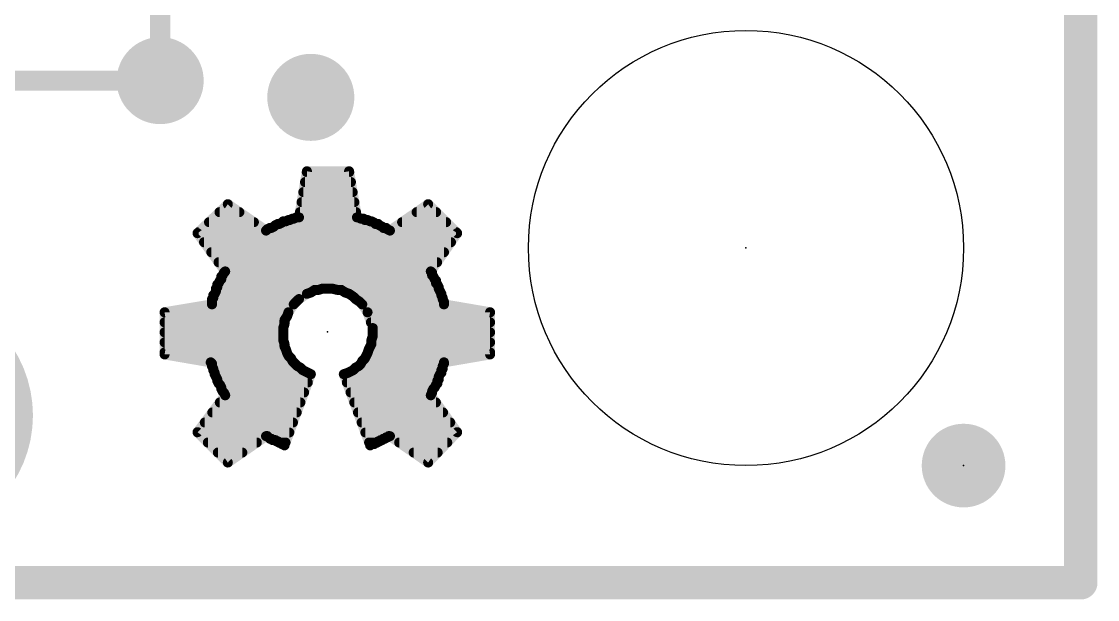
# Model space of a CAD drawing. Extents: x -41 to 66, y -18 to 26.
# Drawn here: x 22.44 to 30.61, y -0.13 to 4.26 of the extents above; entities that cross this region are included whole.
import ezdxf

# ---------------------------------------------------------------- set-up
doc = ezdxf.new("R2010")
doc.units = 0
for name, color, linetype in [('1', 12, 'CONTINUOUS'), ('16', 132, 'CONTINUOUS'), ('17', 110, 'CONTINUOUS'), ('18', 110, 'CONTINUOUS'), ('20', 31, 'CONTINUOUS'), ('22', 40, 'CONTINUOUS'), ('23', 53, 'CONTINUOUS'), ('24', 53, 'CONTINUOUS')]:
    doc.layers.add(name, color=color, linetype=linetype)

# ---------------------------------------------------------------- blocks, each defined once
blk = doc.blocks.new('ROUNDP')
at = {"const_width": 0.5}
blk.add_lwpolyline([(0, -0.25, 1), (0, 0.25, 1), (0, -0.25)], format="xyb", dxfattribs=at)
blk = doc.blocks.new('PIE')
at = {"const_width": 0.5}
blk.add_lwpolyline([(0, -0.25, 1), (0, 0.25, 1), (0, -0.25)], format="xyb", dxfattribs=at)
blk = doc.blocks.new('ROUNDV')
at = {"const_width": 0.5}
blk.add_lwpolyline([(0, -0.25, 1), (0, 0.25, 1), (0, -0.25)], format="xyb", dxfattribs=at)

msp = doc.modelspace()

# ---------------------------------------------------------------- linework, layer by layer
at = {"layer": '1'}
for points, const_width in [([(30.48, 25.4), (30.48, 0)], 0.254), ([(20.32, 3.81), (23.495, 3.81)], 0.1524), ([(30.48, 0), (0, 0)], 0.254)]:
    msp.add_lwpolyline(points, dxfattribs=dict(at, const_width=const_width))
for points, const_width in [([(23.495, 3.7719, 1), (23.495, 3.8481)], 0.0762), ([(30.48, -0.0635, 1), (30.48, 0.0635)], 0.127), ([(30.4165, 0, 1), (30.5435, 0)], 0.127)]:
    msp.add_lwpolyline(points, format="xyb", dxfattribs=dict(at, const_width=const_width))
at = {"layer": '16'}
for points, const_width in [([(30.48, 25.4), (30.48, 0)], 0.254), ([(23.495, 3.81), (23.495, 5.715)], 0.1524), ([(30.48, 0), (0, 0)], 0.254)]:
    msp.add_lwpolyline(points, dxfattribs=dict(at, const_width=const_width))
for points, const_width in [([(23.4569, 3.81, 1), (23.5331, 3.81)], 0.0762), ([(30.48, -0.0635, 1), (30.48, 0.0635)], 0.127), ([(30.4165, 0, 1), (30.5435, 0)], 0.127)]:
    msp.add_lwpolyline(points, format="xyb", dxfattribs=dict(at, const_width=const_width))
at = {"layer": '20', "const_width": 0.2032}
for points in [[(30.48, 25.4), (30.48, 0)], [(30.48, 0), (0, 0)]]:
    msp.add_lwpolyline(points, dxfattribs=at)
at = {"layer": '20', "const_width": 0.1016}
for points in [[(30.48, -0.0508, 1), (30.48, 0.0508)], [(30.4292, 0, 1), (30.5308, 0)]]:
    msp.add_lwpolyline(points, format="xyb", dxfattribs=at)
at = {"layer": '20'}
msp.add_circle((27.94, 2.54), 1.651, dxfattribs=at)
at = {"layer": '22', "const_width": 0.076}
for points in [[(24.5484, 2.7724), (24.6084, 3.1224)], [(24.6073, 3.116), (24.9295, 3.116)], [(24.6084, 3.1224), (24.9284, 3.1224)], [(24.9284, 3.1224), (24.9884, 2.7724)], [(24.5943, 3.04), (24.9425, 3.04)], [(24.5813, 2.964), (24.9555, 2.964)], [(23.7784, 2.6524), (24.0084, 2.8724)], [(24.0084, 2.8724), (24.2984, 2.6724)], [(24.5682, 2.888), (24.9686, 2.888)], [(25.2384, 2.6724), (25.5284, 2.8724)], [(25.5284, 2.8724), (25.7484, 2.6524)], [(23.9453, 2.812), (24.0959, 2.812)], [(24.4184, 2.7324), (24.4284, 2.7424)], [(24.4284, 2.7424), (24.4484, 2.7424)], [(24.4484, 2.7424), (24.4684, 2.7524)], [(24.4684, 2.7524), (24.4784, 2.7524)], [(24.4784, 2.7524), (24.4984, 2.7624)], [(24.4984, 2.7624), (24.5084, 2.7624)], [(24.5084, 2.7624), (24.5284, 2.7724)], [(24.5284, 2.7724), (24.5484, 2.7724)], [(24.5552, 2.812), (24.9816, 2.812)], [(24.9884, 2.7724), (24.9984, 2.7724)], [(24.9984, 2.7724), (25.0184, 2.7624)], [(25.0184, 2.7624), (25.0384, 2.7624)], [(25.0384, 2.7624), (25.0484, 2.7524)], [(25.0484, 2.7524), (25.0684, 2.7524)], [(25.0684, 2.7524), (25.0884, 2.7424)], [(25.0884, 2.7424), (25.0984, 2.7424)], [(25.0984, 2.7424), (25.1184, 2.7324)], [(25.4409, 2.812), (25.5888, 2.812)], [(23.7864, 2.66), (25.7408, 2.66)], [(23.8658, 2.736), (24.2061, 2.736)], [(24.2984, 2.6724), (24.3084, 2.6824)], [(24.3084, 2.6824), (24.3284, 2.6924)], [(24.3284, 2.6924), (24.3384, 2.6924)], [(24.3384, 2.6924), (24.3584, 2.7024)], [(24.3584, 2.7024), (24.3684, 2.7124)], [(24.3684, 2.7124), (24.3884, 2.7224)], [(24.3884, 2.7224), (24.3984, 2.7224)], [(24.3984, 2.7224), (24.4184, 2.7324)], [(24.422, 2.736), (25.1111, 2.736)], [(25.1184, 2.7324), (25.1284, 2.7224)], [(25.1284, 2.7224), (25.1484, 2.7224)], [(25.1484, 2.7224), (25.1584, 2.7124)], [(25.1584, 2.7124), (25.1784, 2.7024)], [(25.1784, 2.7024), (25.1884, 2.6924)], [(25.1884, 2.6924), (25.2084, 2.6924)], [(25.2084, 2.6924), (25.2184, 2.6824)], [(25.2184, 2.6824), (25.2384, 2.6724)], [(25.3307, 2.736), (25.6648, 2.736)], [(23.9884, 2.3624), (23.7784, 2.6524)], [(23.8279, 2.584), (25.7013, 2.584)], [(25.7484, 2.6524), (25.5484, 2.3624)], [(23.8829, 2.508), (25.6488, 2.508)], [(23.938, 2.432), (25.5964, 2.432)], [(23.9584, 2.3224), (23.9684, 2.3324)], [(23.9684, 2.3324), (23.9784, 2.3524)], [(23.9784, 2.3524), (23.9884, 2.3624)], [(23.982, 2.356), (25.5548, 2.356)], [(25.5484, 2.3624), (25.5584, 2.3524)], [(25.5584, 2.3524), (25.5584, 2.3324)], [(25.5584, 2.3324), (25.5684, 2.3224)], [(23.9284, 2.2624), (23.9384, 2.2724)], [(23.9284, 2.2424), (23.9284, 2.2624)], [(23.9384, 2.2724), (23.9484, 2.2924)], [(23.9422, 2.28), (25.5884, 2.28)], [(23.9484, 2.2924), (23.9584, 2.3024)], [(23.9584, 2.3024), (23.9584, 2.3224)], [(25.5684, 2.3224), (25.5784, 2.3024)], [(25.5784, 2.3024), (25.5884, 2.2924)], [(25.5884, 2.2924), (25.5884, 2.2724)], [(25.5884, 2.2724), (25.5984, 2.2624)], [(25.5984, 2.2624), (25.6084, 2.2424)], [(23.8984, 2.1824), (23.9084, 2.1924)], [(23.8984, 2.1624), (23.8984, 2.1824)], [(23.9084, 2.1924), (23.9184, 2.2124)], [(23.9142, 2.204), (24.6408, 2.204)], [(23.9184, 2.2324), (23.9284, 2.2424)], [(23.9184, 2.2124), (23.9184, 2.2324)], [(24.6084, 2.1924), (24.5484, 2.1524)], [(24.6384, 2.2024), (24.6084, 2.1924)], [(24.6684, 2.2224), (24.6384, 2.2024)], [(24.6984, 2.2224), (24.6684, 2.2224)], [(24.7284, 2.2324), (24.6984, 2.2224)], [(24.7984, 2.2324), (24.7284, 2.2324)], [(24.8384, 2.2224), (24.7984, 2.2324)], [(24.8684, 2.2224), (24.8384, 2.2224)], [(24.8984, 2.2024), (24.8684, 2.2224)], [(24.896, 2.204), (25.6226, 2.204)], [(24.9284, 2.1924), (24.8984, 2.2024)], [(24.9584, 2.1724), (24.9284, 2.1924)], [(24.9784, 2.1524), (24.9584, 2.1724)], [(25.6084, 2.2424), (25.6084, 2.2324)], [(25.6084, 2.2324), (25.6284, 2.1924)], [(25.6284, 2.1924), (25.6284, 2.1824)], [(25.6284, 2.1824), (25.6384, 2.1624)], [(23.5284, 2.0524), (23.8884, 2.1124)], [(23.8884, 2.1524), (23.8984, 2.1624)], [(23.8884, 2.1124), (23.8884, 2.1524)], [(23.8884, 2.128), (24.524, 2.128)], [(24.5084, 2.1124), (24.4684, 2.0524)], [(24.5484, 2.1524), (24.5084, 2.1124)], [(25.0084, 2.1324), (24.9784, 2.1524)], [(25.0284, 2.1124), (25.0084, 2.1324)], [(25.0128, 2.128), (25.6484, 2.128)], [(25.0684, 2.0524), (25.0284, 2.1124)], [(25.6384, 2.1624), (25.6384, 2.1524)], [(25.6384, 2.1524), (25.6484, 2.1324)], [(25.6484, 2.1324), (25.6484, 2.1124)], [(25.6484, 2.1124), (25.9984, 2.0524)], [(23.5284, 1.7324), (23.5284, 2.0524)], [(23.5284, 2.052), (24.4683, 2.052)], [(24.4584, 2.0224), (24.4384, 1.9924)], [(24.4684, 2.0524), (24.4584, 2.0224)], [(25.1084, 1.9324), (25.0684, 2.0524)], [(25.0685, 2.052), (25.9984, 2.052)], [(25.9984, 2.0524), (25.9984, 1.7324)], [(23.5284, 1.976), (24.4384, 1.976)], [(24.4384, 1.9624), (24.4284, 1.9324)], [(24.4284, 1.9324), (24.4284, 1.8424)], [(24.4384, 1.9924), (24.4384, 1.9624)], [(25.0939, 1.976), (25.9984, 1.976)], [(25.1084, 1.8724), (25.1084, 1.9324)], [(23.5284, 1.9), (24.4284, 1.9)], [(24.4284, 1.8424), (24.4384, 1.8124)], [(25.0984, 1.8424), (25.1084, 1.8724)], [(25.0984, 1.8124), (25.0984, 1.8424)], [(25.1084, 1.9), (25.9984, 1.9)], [(23.5284, 1.824), (24.4345, 1.824)], [(24.4384, 1.8124), (24.4384, 1.7924)], [(24.4384, 1.7924), (24.4484, 1.7724)], [(24.4484, 1.7724), (24.4584, 1.7424)], [(25.0684, 1.7424), (25.0784, 1.7724)], [(25.0784, 1.7724), (25.0984, 1.8124)], [(25.0984, 1.824), (25.9984, 1.824)], [(23.5284, 1.748), (24.4565, 1.748)], [(23.8784, 1.6724), (23.5284, 1.7324)], [(24.4584, 1.7424), (24.4684, 1.7224)], [(24.4684, 1.7224), (24.4884, 1.7024)], [(24.4884, 1.7024), (24.4984, 1.6824)], [(24.4984, 1.6824), (24.5384, 1.6424)], [(25.0184, 1.6624), (25.0284, 1.6824)], [(25.0284, 1.6824), (25.0484, 1.7024)], [(25.0484, 1.7024), (25.0684, 1.7424)], [(25.0703, 1.748), (25.9984, 1.748)], [(25.9984, 1.7324), (25.6484, 1.6724)], [(23.8884, 1.6624), (23.8784, 1.6724)], [(23.8788, 1.672), (24.5088, 1.672)], [(23.8884, 1.6424), (23.8884, 1.6624)], [(23.8984, 1.6224), (23.8884, 1.6424)], [(23.8984, 1.6124), (23.8984, 1.6224)], [(23.9084, 1.5924), (23.8984, 1.6124)], [(23.9066, 1.596), (24.6111, 1.596)], [(24.5384, 1.6424), (24.5584, 1.6324)], [(24.5584, 1.6324), (24.5784, 1.6124)], [(24.5784, 1.6124), (24.6384, 1.5824)], [(24.9184, 1.5924), (24.9584, 1.6124)], [(24.9257, 1.596), (25.6284, 1.596)], [(24.9584, 1.6124), (24.9784, 1.6324)], [(24.9784, 1.6324), (24.9984, 1.6424)], [(24.9984, 1.6424), (25.0184, 1.6624)], [(25.0232, 1.672), (25.6484, 1.672)], [(25.6384, 1.6224), (25.6284, 1.6124)], [(25.6284, 1.6124), (25.6284, 1.5924)], [(25.6484, 1.6624), (25.6384, 1.6424)], [(25.6384, 1.6424), (25.6384, 1.6224)], [(25.6484, 1.6724), (25.6484, 1.6624)], [(23.9084, 1.5824), (23.9084, 1.5924)], [(23.9284, 1.5424), (23.9084, 1.5824)], [(23.9284, 1.5324), (23.9284, 1.5424)], [(23.9384, 1.5124), (23.9284, 1.5324)], [(23.9346, 1.52), (24.6153, 1.52)], [(24.6384, 1.5824), (24.4384, 1.0424)], [(24.8884, 1.5824), (24.9184, 1.5924)], [(25.0884, 1.0424), (24.8884, 1.5824)], [(24.9115, 1.52), (25.5984, 1.52)], [(25.6084, 1.5424), (25.5984, 1.5324)], [(25.5984, 1.5324), (25.5984, 1.5124)], [(25.6184, 1.5824), (25.6084, 1.5624)], [(25.6084, 1.5624), (25.6084, 1.5424)], [(25.6284, 1.5924), (25.6184, 1.5824)], [(23.9484, 1.5024), (23.9384, 1.5124)], [(23.9584, 1.4824), (23.9484, 1.5024)], [(23.9584, 1.4724), (23.9584, 1.4824)], [(23.9684, 1.4524), (23.9584, 1.4724)], [(23.9784, 1.4424), (23.9684, 1.4524)], [(23.9768, 1.444), (24.5872, 1.444)], [(23.9884, 1.4224), (23.9784, 1.4424)], [(24.9397, 1.444), (25.5584, 1.444)], [(25.5584, 1.4424), (25.5484, 1.4224)], [(25.5684, 1.4724), (25.5584, 1.4524)], [(25.5584, 1.4524), (25.5584, 1.4424)], [(25.5784, 1.4824), (25.5684, 1.4724)], [(25.5884, 1.5024), (25.5784, 1.4824)], [(25.5984, 1.5124), (25.5884, 1.5024)], [(23.7784, 1.1424), (23.9884, 1.4224)], [(23.9476, 1.368), (24.559, 1.368)], [(24.9678, 1.368), (25.5872, 1.368)], [(25.5484, 1.4224), (25.7484, 1.1424)], [(23.8906, 1.292), (24.5309, 1.292)], [(24.9959, 1.292), (25.6415, 1.292)], [(23.8336, 1.216), (24.5027, 1.216)], [(25.0241, 1.216), (25.6958, 1.216)], [(24.0084, 0.9124), (23.7784, 1.1424)], [(23.7808, 1.14), (24.4746, 1.14)], [(24.2984, 1.1124), (24.0084, 0.9124)], [(24.3084, 1.1124), (24.2984, 1.1124)], [(24.3284, 1.0924), (24.3084, 1.1124)], [(25.0522, 1.14), (25.7461, 1.14)], [(25.2284, 1.1124), (25.2184, 1.1024)], [(25.2384, 1.1124), (25.2284, 1.1124)], [(25.5284, 0.9124), (25.2384, 1.1124)], [(25.7484, 1.1424), (25.5284, 0.9124)], [(23.8568, 1.064), (24.2283, 1.064)], [(24.3384, 1.0924), (24.3284, 1.0924)], [(24.3484, 1.0824), (24.3384, 1.0924)], [(24.3684, 1.0824), (24.3484, 1.0824)], [(24.3784, 1.0724), (24.3684, 1.0824)], [(24.3884, 1.0724), (24.3784, 1.0724)], [(24.3984, 1.0624), (24.3884, 1.0724)], [(24.3968, 1.064), (24.4464, 1.064)], [(24.4084, 1.0624), (24.3984, 1.0624)], [(24.4184, 1.0524), (24.4084, 1.0624)], [(24.4384, 1.0524), (24.4184, 1.0524)], [(24.4384, 1.0424), (24.4384, 1.0524)], [(25.0804, 1.064), (25.14, 1.064)], [(25.0984, 1.0524), (25.0884, 1.0424)], [(25.1184, 1.0524), (25.0984, 1.0524)], [(25.1284, 1.0624), (25.1184, 1.0524)], [(25.1384, 1.0624), (25.1284, 1.0624)], [(25.1484, 1.0724), (25.1384, 1.0624)], [(25.1584, 1.0724), (25.1484, 1.0724)], [(25.1684, 1.0824), (25.1584, 1.0724)], [(25.1784, 1.0824), (25.1684, 1.0824)], [(25.1884, 1.0924), (25.1784, 1.0824)], [(25.1984, 1.0924), (25.1884, 1.0924)], [(25.2084, 1.1024), (25.1984, 1.0924)], [(25.2184, 1.1024), (25.2084, 1.1024)], [(25.3085, 1.064), (25.6734, 1.064)], [(23.9328, 0.988), (24.1181, 0.988)], [(25.4187, 0.988), (25.6007, 0.988)]]:
    msp.add_lwpolyline(points, dxfattribs=at)
at = {"layer": '22', "const_width": 0.038}
for points in [[(24.6073, 3.135, 1), (24.6073, 3.097)], [(24.6084, 3.1414, 1), (24.6084, 3.1034)], [(24.6271, 3.1192, 1), (24.5897, 3.1256)], [(24.9471, 3.1256, 1), (24.9097, 3.1192)], [(24.9284, 3.1034, 1), (24.9284, 3.1414)], [(24.9295, 3.097, 1), (24.9295, 3.135)], [(24.5943, 3.059, 1), (24.5943, 3.021)], [(24.9425, 3.021, 1), (24.9425, 3.059)], [(24.5813, 2.983, 1), (24.5813, 2.945)], [(24.9555, 2.945, 1), (24.9555, 2.983)], [(24.0192, 2.888, 1), (23.9976, 2.8567)], [(24.0215, 2.8586, 1), (23.9953, 2.8861)], [(24.5682, 2.907, 1), (24.5682, 2.869)], [(24.9686, 2.869, 1), (24.9686, 2.907)], [(25.5418, 2.8858, 1), (25.515, 2.8589)], [(25.5392, 2.8567, 1), (25.5176, 2.888)], [(23.9453, 2.831, 1), (23.9453, 2.793)], [(24.0959, 2.793, 1), (24.0959, 2.831)], [(24.4284, 2.7614, 1), (24.4284, 2.7234)], [(24.4418, 2.7289, 1), (24.415, 2.7558)], [(24.4399, 2.7594, 1), (24.4569, 2.7254)], [(24.4484, 2.7234, 1), (24.4484, 2.7614)], [(24.4684, 2.7714, 1), (24.4684, 2.7334)], [(24.4699, 2.7694, 1), (24.4869, 2.7354)], [(24.4769, 2.7354, 1), (24.4599, 2.7694)], [(24.4784, 2.7334, 1), (24.4784, 2.7714)], [(24.4984, 2.7814, 1), (24.4984, 2.7434)], [(24.4999, 2.7794, 1), (24.5169, 2.7454)], [(24.5069, 2.7454, 1), (24.4899, 2.7794)], [(24.5084, 2.7434, 1), (24.5084, 2.7814)], [(24.5284, 2.7914, 1), (24.5284, 2.7534)], [(24.5369, 2.7554, 1), (24.5199, 2.7894)], [(24.5297, 2.7756, 1), (24.5671, 2.7692)], [(24.5552, 2.831, 1), (24.5552, 2.793)], [(24.5484, 2.7534, 1), (24.5484, 2.7914)], [(24.9884, 2.7914, 1), (24.9884, 2.7534)], [(24.9697, 2.7692, 1), (25.0071, 2.7756)], [(25.0069, 2.7894, 1), (24.9899, 2.7554)], [(24.9816, 2.793, 1), (24.9816, 2.831)], [(24.9984, 2.7534, 1), (24.9984, 2.7914)], [(25.0184, 2.7814, 1), (25.0184, 2.7434)], [(25.0099, 2.7454, 1), (25.0269, 2.7794)], [(25.0518, 2.7758, 1), (25.025, 2.7489)], [(25.0484, 2.7714, 1), (25.0484, 2.7334)], [(25.035, 2.7389, 1), (25.0618, 2.7658)], [(25.0384, 2.7434, 1), (25.0384, 2.7814)], [(25.0769, 2.7694, 1), (25.0599, 2.7354)], [(25.0684, 2.7334, 1), (25.0684, 2.7714)], [(25.0884, 2.7614, 1), (25.0884, 2.7234)], [(25.1069, 2.7594, 1), (25.0899, 2.7254)], [(25.0799, 2.7254, 1), (25.0969, 2.7594)], [(25.0984, 2.7234, 1), (25.0984, 2.7614)], [(25.4409, 2.831, 1), (25.4409, 2.793)], [(25.5888, 2.793, 1), (25.5888, 2.831)], [(23.7864, 2.679, 1), (23.7864, 2.641)], [(23.8658, 2.755, 1), (23.8658, 2.717)], [(24.2061, 2.717, 1), (24.2061, 2.755)], [(24.285, 2.6858, 1), (24.3118, 2.6589)], [(24.2876, 2.6567, 1), (24.3092, 2.688)], [(24.2999, 2.6994, 1), (24.3169, 2.6654)], [(24.3218, 2.6689, 1), (24.295, 2.6958)], [(24.3284, 2.7114, 1), (24.3284, 2.6734)], [(24.3299, 2.7094, 1), (24.3469, 2.6754)], [(24.3369, 2.6754, 1), (24.3199, 2.7094)], [(24.3384, 2.6734, 1), (24.3384, 2.7114)], [(24.345, 2.7158, 1), (24.3718, 2.6889)], [(24.3599, 2.7294, 1), (24.3769, 2.6954)], [(24.3669, 2.6854, 1), (24.3499, 2.7194)], [(24.3818, 2.6989, 1), (24.355, 2.7258)], [(24.3884, 2.7414, 1), (24.3884, 2.7034)], [(24.3899, 2.7394, 1), (24.4069, 2.7054)], [(24.3969, 2.7054, 1), (24.3799, 2.7394)], [(24.3984, 2.7034, 1), (24.3984, 2.7414)], [(24.405, 2.7458, 1), (24.4318, 2.7189)], [(24.422, 2.755, 1), (24.422, 2.717)], [(24.4269, 2.7154, 1), (24.4099, 2.7494)], [(25.1318, 2.7458, 1), (25.105, 2.7189)], [(25.1284, 2.7414, 1), (25.1284, 2.7034)], [(25.1099, 2.7154, 1), (25.1269, 2.7494)], [(25.1111, 2.717, 1), (25.1111, 2.755)], [(25.115, 2.7089, 1), (25.1418, 2.7358)], [(25.1618, 2.7358, 1), (25.135, 2.7089)], [(25.1669, 2.7294, 1), (25.1499, 2.6954)], [(25.145, 2.6989, 1), (25.1718, 2.7258)], [(25.1484, 2.7034, 1), (25.1484, 2.7414)], [(25.1918, 2.7158, 1), (25.165, 2.6889)], [(25.1884, 2.7114, 1), (25.1884, 2.6734)], [(25.1699, 2.6854, 1), (25.1869, 2.7194)], [(25.175, 2.6789, 1), (25.2018, 2.7058)], [(25.2218, 2.7058, 1), (25.195, 2.6789)], [(25.2269, 2.6994, 1), (25.2099, 2.6654)], [(25.205, 2.6689, 1), (25.2318, 2.6958)], [(25.2084, 2.6734, 1), (25.2084, 2.7114)], [(25.2276, 2.688, 1), (25.2492, 2.6567)], [(25.2299, 2.6554, 1), (25.2469, 2.6894)], [(25.3307, 2.755, 1), (25.3307, 2.717)], [(25.6648, 2.717, 1), (25.6648, 2.755)], [(25.7408, 2.641, 1), (25.7408, 2.679)], [(23.7938, 2.6635, 1), (23.763, 2.6412)], [(23.7653, 2.6661, 1), (23.7915, 2.6386)], [(23.8279, 2.603, 1), (23.8279, 2.565)], [(25.7013, 2.565, 1), (25.7013, 2.603)], [(25.764, 2.6416, 1), (25.7328, 2.6632)], [(25.735, 2.6389, 1), (25.7618, 2.6658)], [(23.8829, 2.527, 1), (23.8829, 2.489)], [(25.6488, 2.489, 1), (25.6488, 2.527)], [(23.938, 2.451, 1), (23.938, 2.413)], [(25.5964, 2.413, 1), (25.5964, 2.451)], [(23.9818, 2.3189, 1), (23.955, 2.3458)], [(23.965, 2.3658, 1), (23.9918, 2.3389)], [(23.9954, 2.3439, 1), (23.9614, 2.3609)], [(23.982, 2.375, 1), (23.982, 2.337)], [(23.973, 2.3512, 1), (24.0038, 2.3735)], [(24.0018, 2.3489, 1), (23.975, 2.3758)], [(25.5618, 2.3758, 1), (25.535, 2.3489)], [(25.5328, 2.3732, 1), (25.564, 2.3516)], [(25.5774, 2.3524, 1), (25.5394, 2.3524)], [(25.5718, 2.3458, 1), (25.545, 2.3189)], [(25.545, 2.3389, 1), (25.5718, 2.3658)], [(25.5548, 2.337, 1), (25.5548, 2.375)], [(23.9474, 2.2624, 1), (23.9094, 2.2624)], [(23.915, 2.2758, 1), (23.9418, 2.2489)], [(23.9214, 2.2809, 1), (23.9554, 2.2639)], [(23.9422, 2.299, 1), (23.9422, 2.261)], [(23.9518, 2.2589, 1), (23.925, 2.2858)], [(23.935, 2.3058, 1), (23.9618, 2.2789)], [(23.9654, 2.2839, 1), (23.9314, 2.3009)], [(23.9774, 2.3224, 1), (23.9394, 2.3224)], [(23.945, 2.3358, 1), (23.9718, 2.3089)], [(23.9394, 2.3024, 1), (23.9774, 2.3024)], [(23.9718, 2.2889, 1), (23.945, 2.3158)], [(23.9514, 2.3409, 1), (23.9854, 2.3239)], [(25.5394, 2.3324, 1), (25.5774, 2.3324)], [(25.5854, 2.3309, 1), (25.5514, 2.3139)], [(25.555, 2.3089, 1), (25.5818, 2.3358)], [(25.5918, 2.3158, 1), (25.565, 2.2889)], [(25.5614, 2.2939, 1), (25.5954, 2.3109)], [(25.6074, 2.2924, 1), (25.5694, 2.2924)], [(25.6018, 2.2858, 1), (25.575, 2.2589)], [(25.5694, 2.2724, 1), (25.6074, 2.2724)], [(25.575, 2.2789, 1), (25.6018, 2.3058)], [(25.6154, 2.2709, 1), (25.5814, 2.2539)], [(25.585, 2.2489, 1), (25.6118, 2.2758)], [(25.5884, 2.261, 1), (25.5884, 2.299)], [(23.9174, 2.1824, 1), (23.8794, 2.1824)], [(23.885, 2.1958, 1), (23.9118, 2.1689)], [(23.8914, 2.2009, 1), (23.9254, 2.1839)], [(23.9218, 2.1789, 1), (23.895, 2.2058)], [(23.9142, 2.223, 1), (23.9142, 2.185)], [(23.9374, 2.2324, 1), (23.8994, 2.2324)], [(23.905, 2.2458, 1), (23.9318, 2.2189)], [(23.8994, 2.2124, 1), (23.9374, 2.2124)], [(23.9354, 2.2039, 1), (23.9014, 2.2209)], [(23.9094, 2.2424, 1), (23.9474, 2.2424)], [(23.9418, 2.2289, 1), (23.915, 2.2558)], [(24.6024, 2.2104, 1), (24.6144, 2.1743)], [(24.6189, 2.1766, 1), (24.5979, 2.2082)], [(24.6279, 2.2182, 1), (24.6489, 2.1866)], [(24.6444, 2.1843, 1), (24.6324, 2.2204)], [(24.6408, 2.185, 1), (24.6408, 2.223)], [(24.6684, 2.2414, 1), (24.6684, 2.2034)], [(24.6789, 2.2066, 1), (24.6579, 2.2382)], [(24.6924, 2.2404, 1), (24.7044, 2.2043)], [(24.6984, 2.2034, 1), (24.6984, 2.2414)], [(24.7284, 2.2514, 1), (24.7284, 2.2134)], [(24.7344, 2.2143, 1), (24.7224, 2.2504)], [(24.803, 2.2508, 1), (24.7938, 2.2139)], [(24.7984, 2.2134, 1), (24.7984, 2.2514)], [(24.8384, 2.2414, 1), (24.8384, 2.2034)], [(24.8338, 2.2039, 1), (24.843, 2.2408)], [(24.8789, 2.2382, 1), (24.8579, 2.2066)], [(24.8684, 2.2034, 1), (24.8684, 2.2414)], [(24.896, 2.223, 1), (24.896, 2.185)], [(24.9044, 2.2204, 1), (24.8924, 2.1843)], [(24.8879, 2.1866, 1), (24.9089, 2.2182)], [(24.9389, 2.2082, 1), (24.9179, 2.1766)], [(24.9224, 2.1743, 1), (24.9344, 2.2104)], [(24.9718, 2.1858, 1), (24.945, 2.1589)], [(24.9479, 2.1566, 1), (24.9689, 2.1882)], [(25.6274, 2.2424, 1), (25.5894, 2.2424)], [(25.6254, 2.2409, 1), (25.5914, 2.2239)], [(25.5894, 2.2324, 1), (25.6274, 2.2324)], [(25.5914, 2.2339, 1), (25.6254, 2.2509)], [(25.6474, 2.1924, 1), (25.6094, 2.1924)], [(25.6454, 2.1909, 1), (25.6114, 2.1739)], [(25.6114, 2.1839, 1), (25.6454, 2.2009)], [(25.6226, 2.185, 1), (25.6226, 2.223)], [(23.9074, 2.1524, 1), (23.8694, 2.1524)], [(23.875, 2.1658, 1), (23.9018, 2.1389)], [(23.8884, 2.147, 1), (23.8884, 2.109)], [(23.8694, 2.1124, 1), (23.9074, 2.1124)], [(23.8794, 2.1624, 1), (23.9174, 2.1624)], [(23.9118, 2.1489, 1), (23.885, 2.1758)], [(23.8915, 2.0936, 1), (23.8853, 2.1311)], [(24.495, 2.1258, 1), (24.5218, 2.0989)], [(24.5242, 2.1018, 1), (24.4926, 2.1229)], [(24.524, 2.109, 1), (24.524, 2.147)], [(24.5379, 2.1682, 1), (24.5589, 2.1366)], [(24.5618, 2.1389, 1), (24.535, 2.1658)], [(24.9889, 2.1682, 1), (24.9679, 2.1366)], [(24.965, 2.1389, 1), (24.9918, 2.1658)], [(25.0218, 2.1458, 1), (24.995, 2.1189)], [(25.0128, 2.147, 1), (25.0128, 2.109)], [(24.9979, 2.1166, 1), (25.0189, 2.1482)], [(25.0442, 2.1229, 1), (25.0126, 2.1018)], [(25.015, 2.0989, 1), (25.0418, 2.1258)], [(25.6094, 2.1824, 1), (25.6474, 2.1824)], [(25.6574, 2.1624, 1), (25.6194, 2.1624)], [(25.6554, 2.1609, 1), (25.6214, 2.1439)], [(25.6194, 2.1524, 1), (25.6574, 2.1524)], [(25.6214, 2.1539, 1), (25.6554, 2.1709)], [(25.6674, 2.1324, 1), (25.6294, 2.1324)], [(25.6516, 2.1311, 1), (25.6452, 2.0936)], [(25.6294, 2.1124, 1), (25.6674, 2.1124)], [(25.6314, 2.1239, 1), (25.6654, 2.1409)], [(25.6484, 2.109, 1), (25.6484, 2.147)], [(23.5474, 2.0524, 1), (23.5094, 2.0524)], [(23.5253, 2.0711, 1), (23.5315, 2.0336)], [(23.5284, 2.071, 1), (23.5284, 2.033)], [(24.4404, 2.0284, 1), (24.4764, 2.0164)], [(24.4742, 2.0118, 1), (24.4426, 2.0329)], [(24.4526, 2.0629, 1), (24.4842, 2.0418)], [(24.4864, 2.0464, 1), (24.4504, 2.0584)], [(24.4683, 2.033, 1), (24.4683, 2.071)], [(25.0864, 2.0584, 1), (25.0504, 2.0464)], [(25.0685, 2.071, 1), (25.0685, 2.033)], [(25.0526, 2.0418, 1), (25.0842, 2.0629)], [(26.0174, 2.0524, 1), (25.9794, 2.0524)], [(25.9952, 2.0336, 1), (26.0016, 2.0711)], [(25.9984, 2.033, 1), (25.9984, 2.071)], [(23.5284, 1.995, 1), (23.5284, 1.957)], [(24.4474, 1.9324, 1), (24.4094, 1.9324)], [(24.4574, 1.9924, 1), (24.4194, 1.9924)], [(24.4226, 2.0029, 1), (24.4542, 1.9818)], [(24.4194, 1.9624, 1), (24.4574, 1.9624)], [(24.4564, 1.9564, 1), (24.4204, 1.9684)], [(24.4384, 1.957, 1), (24.4384, 1.995)], [(25.0939, 1.995, 1), (25.0939, 1.957)], [(25.1274, 1.9324, 1), (25.0894, 1.9324)], [(25.9984, 1.957, 1), (25.9984, 1.995)], [(23.5284, 1.919, 1), (23.5284, 1.881)], [(24.4104, 1.9384, 1), (24.4464, 1.9264)], [(24.4464, 1.8484, 1), (24.4104, 1.8364)], [(24.4284, 1.881, 1), (24.4284, 1.919)], [(25.1174, 1.8424, 1), (25.0794, 1.8424)], [(25.1084, 1.919, 1), (25.1084, 1.881)], [(25.0894, 1.8724, 1), (25.1274, 1.8724)], [(25.0904, 1.9264, 1), (25.1264, 1.9384)], [(25.1264, 1.8664, 1), (25.0904, 1.8784)], [(25.9984, 1.881, 1), (25.9984, 1.919)], [(23.5284, 1.843, 1), (23.5284, 1.805)], [(24.4094, 1.8424, 1), (24.4474, 1.8424)], [(24.4574, 1.8124, 1), (24.4194, 1.8124)], [(24.4554, 1.8009, 1), (24.4214, 1.7839)], [(24.4194, 1.7924, 1), (24.4574, 1.7924)], [(24.4204, 1.8064, 1), (24.4564, 1.8184)], [(24.4664, 1.7784, 1), (24.4304, 1.7664)], [(24.4314, 1.7639, 1), (24.4654, 1.7809)], [(24.4345, 1.805, 1), (24.4345, 1.843)], [(25.0614, 1.7809, 1), (25.0954, 1.7639)], [(25.0964, 1.7664, 1), (25.0604, 1.7784)], [(25.0804, 1.8484, 1), (25.1164, 1.8364)], [(25.0984, 1.843, 1), (25.0984, 1.805)], [(25.0794, 1.8124, 1), (25.1174, 1.8124)], [(25.1154, 1.8039, 1), (25.0814, 1.8209)], [(25.9984, 1.805, 1), (25.9984, 1.843)], [(23.5284, 1.767, 1), (23.5284, 1.729)], [(23.5316, 1.7511, 1), (23.5252, 1.7136)], [(23.5094, 1.7324, 1), (23.5474, 1.7324)], [(24.4754, 1.7509, 1), (24.4414, 1.7339)], [(24.4404, 1.7364, 1), (24.4764, 1.7484)], [(24.4818, 1.7358, 1), (24.455, 1.7089)], [(24.4514, 1.7139, 1), (24.4854, 1.7309)], [(24.4565, 1.729, 1), (24.4565, 1.767)], [(24.5054, 1.7109, 1), (24.4714, 1.6939)], [(24.475, 1.6889, 1), (24.5018, 1.7158)], [(24.5118, 1.6958, 1), (24.485, 1.6689)], [(25.015, 1.6958, 1), (25.0418, 1.6689)], [(25.0454, 1.6739, 1), (25.0114, 1.6909)], [(25.0314, 1.7109, 1), (25.0654, 1.6939)], [(25.0618, 1.6889, 1), (25.035, 1.7158)], [(25.0504, 1.7484, 1), (25.0864, 1.7364)], [(25.0703, 1.767, 1), (25.0703, 1.729)], [(25.0854, 1.7339, 1), (25.0514, 1.7509)], [(25.9794, 1.7324, 1), (26.0174, 1.7324)], [(26.0016, 1.7136, 1), (25.9952, 1.7511)], [(25.9984, 1.729, 1), (25.9984, 1.767)], [(23.8918, 1.6858, 1), (23.865, 1.6589)], [(23.8788, 1.691, 1), (23.8788, 1.653)], [(23.9074, 1.6624, 1), (23.8694, 1.6624)], [(23.9054, 1.6509, 1), (23.8714, 1.6339)], [(23.8694, 1.6424, 1), (23.9074, 1.6424)], [(23.875, 1.6489, 1), (23.9018, 1.6758)], [(23.8752, 1.6536, 1), (23.8816, 1.6911)], [(23.9174, 1.6224, 1), (23.8794, 1.6224)], [(23.9154, 1.6209, 1), (23.8814, 1.6039)], [(23.8814, 1.6139, 1), (23.9154, 1.6309)], [(23.9066, 1.615, 1), (23.9066, 1.577)], [(24.4814, 1.6739, 1), (24.5154, 1.6909)], [(24.5088, 1.653, 1), (24.5088, 1.691)], [(24.5469, 1.6594, 1), (24.5299, 1.6254)], [(24.525, 1.6289, 1), (24.5518, 1.6558)], [(24.5718, 1.6458, 1), (24.545, 1.6189)], [(24.5499, 1.6154, 1), (24.5669, 1.6494)], [(24.5869, 1.6294, 1), (24.5699, 1.5954)], [(24.565, 1.5989, 1), (24.5918, 1.6258)], [(24.6111, 1.577, 1), (24.6111, 1.615)], [(24.9257, 1.615, 1), (24.9257, 1.577)], [(24.945, 1.6258, 1), (24.9718, 1.5989)], [(24.9669, 1.5954, 1), (24.9499, 1.6294)], [(24.9699, 1.6494, 1), (24.9869, 1.6154)], [(24.9918, 1.6189, 1), (24.965, 1.6458)], [(24.985, 1.6558, 1), (25.0118, 1.6289)], [(25.0069, 1.6254, 1), (24.9899, 1.6594)], [(25.0014, 1.6709, 1), (25.0354, 1.6539)], [(25.0232, 1.691, 1), (25.0232, 1.653)], [(25.0318, 1.6489, 1), (25.005, 1.6758)], [(25.6474, 1.6124, 1), (25.6094, 1.6124)], [(25.615, 1.6258, 1), (25.6418, 1.5989)], [(25.6574, 1.6424, 1), (25.6194, 1.6424)], [(25.6214, 1.6509, 1), (25.6554, 1.6339)], [(25.6194, 1.6224, 1), (25.6574, 1.6224)], [(25.6518, 1.6089, 1), (25.625, 1.6358)], [(25.6284, 1.577, 1), (25.6284, 1.615)], [(25.6674, 1.6724, 1), (25.6294, 1.6724)], [(25.6452, 1.6911, 1), (25.6516, 1.6536)], [(25.6294, 1.6624, 1), (25.6674, 1.6624)], [(25.6654, 1.6539, 1), (25.6314, 1.6709)], [(25.6484, 1.653, 1), (25.6484, 1.691)], [(23.8794, 1.6124, 1), (23.9174, 1.6124)], [(23.9274, 1.5924, 1), (23.8894, 1.5924)], [(23.9254, 1.5909, 1), (23.8914, 1.5739)], [(23.8894, 1.5824, 1), (23.9274, 1.5824)], [(23.8914, 1.5839, 1), (23.9254, 1.6009)], [(23.9474, 1.5424, 1), (23.9094, 1.5424)], [(23.9454, 1.5409, 1), (23.9114, 1.5239)], [(23.9094, 1.5324, 1), (23.9474, 1.5324)], [(23.9114, 1.5339, 1), (23.9454, 1.5509)], [(23.9346, 1.539, 1), (23.9346, 1.501)], [(24.6153, 1.501, 1), (24.6153, 1.539)], [(24.6562, 1.5758, 1), (24.6206, 1.589)], [(24.6299, 1.5654, 1), (24.6469, 1.5994)], [(24.9062, 1.589, 1), (24.8706, 1.5758)], [(24.8824, 1.6004, 1), (24.8944, 1.5643)], [(24.9115, 1.539, 1), (24.9115, 1.501)], [(24.9099, 1.6094, 1), (24.9269, 1.5754)], [(24.9244, 1.5743, 1), (24.9124, 1.6104)], [(25.6174, 1.5324, 1), (25.5794, 1.5324)], [(25.585, 1.5458, 1), (25.6118, 1.5189)], [(25.6274, 1.5624, 1), (25.5894, 1.5624)], [(25.5914, 1.5709, 1), (25.6254, 1.5539)], [(25.5894, 1.5424, 1), (25.6274, 1.5424)], [(25.6218, 1.5289, 1), (25.595, 1.5558)], [(25.5984, 1.501, 1), (25.5984, 1.539)], [(25.605, 1.5958, 1), (25.6318, 1.5689)], [(25.6354, 1.5739, 1), (25.6014, 1.5909)], [(25.6094, 1.5924, 1), (25.6474, 1.5924)], [(25.6418, 1.5789, 1), (25.615, 1.6058)], [(23.9518, 1.5258, 1), (23.925, 1.4989)], [(23.9214, 1.5039, 1), (23.9554, 1.5209)], [(23.9654, 1.5109, 1), (23.9314, 1.4939)], [(23.935, 1.4889, 1), (23.9618, 1.5158)], [(23.9774, 1.4824, 1), (23.9394, 1.4824)], [(23.9754, 1.4809, 1), (23.9414, 1.4639)], [(23.9394, 1.4724, 1), (23.9774, 1.4724)], [(23.9414, 1.4739, 1), (23.9754, 1.4909)], [(23.9818, 1.4658, 1), (23.955, 1.4389)], [(23.9514, 1.4439, 1), (23.9854, 1.4609)], [(23.9768, 1.463, 1), (23.9768, 1.425)], [(23.9954, 1.4509, 1), (23.9614, 1.4339)], [(23.965, 1.4289, 1), (23.9918, 1.4558)], [(24.5872, 1.425, 1), (24.5872, 1.463)], [(24.9397, 1.463, 1), (24.9397, 1.425)], [(25.5774, 1.4524, 1), (25.5394, 1.4524)], [(25.5414, 1.4609, 1), (25.5754, 1.4439)], [(25.5754, 1.4339, 1), (25.5414, 1.4509)], [(25.555, 1.4858, 1), (25.5818, 1.4589)], [(25.5854, 1.4639, 1), (25.5514, 1.4809)], [(25.5584, 1.425, 1), (25.5584, 1.463)], [(25.5614, 1.4909, 1), (25.5954, 1.4739)], [(25.5918, 1.4689, 1), (25.565, 1.4958)], [(25.575, 1.5158, 1), (25.6018, 1.4889)], [(25.6054, 1.4939, 1), (25.5714, 1.5109)], [(25.5794, 1.5124, 1), (25.6174, 1.5124)], [(25.6118, 1.4989, 1), (25.585, 1.5258)], [(23.9476, 1.387, 1), (23.9476, 1.349)], [(23.9714, 1.4139, 1), (24.0054, 1.4309)], [(24.0036, 1.411, 1), (23.9732, 1.4338)], [(24.559, 1.349, 1), (24.559, 1.387)], [(24.9678, 1.387, 1), (24.9678, 1.349)], [(25.5639, 1.4334, 1), (25.5329, 1.4113)], [(25.5314, 1.4309, 1), (25.5654, 1.4139)], [(25.5394, 1.4424, 1), (25.5774, 1.4424)], [(25.5872, 1.349, 1), (25.5872, 1.387)], [(23.8906, 1.311, 1), (23.8906, 1.273)], [(24.5309, 1.273, 1), (24.5309, 1.311)], [(24.9959, 1.311, 1), (24.9959, 1.273)], [(25.6415, 1.273, 1), (25.6415, 1.311)], [(23.8336, 1.235, 1), (23.8336, 1.197)], [(24.5027, 1.197, 1), (24.5027, 1.235)], [(25.0241, 1.235, 1), (25.0241, 1.197)], [(25.6958, 1.197, 1), (25.6958, 1.235)], [(23.7918, 1.1558, 1), (23.765, 1.1289)], [(23.7632, 1.1538, 1), (23.7936, 1.131)], [(23.7808, 1.159, 1), (23.7808, 1.121)], [(24.2984, 1.1314, 1), (24.2984, 1.0934)], [(24.3092, 1.0967, 1), (24.2876, 1.128)], [(24.3218, 1.1258, 1), (24.295, 1.0989)], [(24.3084, 1.0934, 1), (24.3084, 1.1314)], [(24.4746, 1.121, 1), (24.4746, 1.159)], [(25.0522, 1.159, 1), (25.0522, 1.121)], [(25.2284, 1.1314, 1), (25.2284, 1.0934)], [(25.2418, 1.0989, 1), (25.215, 1.1258)], [(25.2492, 1.128, 1), (25.2276, 1.0967)], [(25.2384, 1.0934, 1), (25.2384, 1.1314)], [(25.7329, 1.1313, 1), (25.7639, 1.1534)], [(25.7621, 1.1292, 1), (25.7347, 1.1555)], [(25.7461, 1.121, 1), (25.7461, 1.159)], [(23.8568, 1.083, 1), (23.8568, 1.045)], [(24.2283, 1.045, 1), (24.2283, 1.083)], [(24.3284, 1.1114, 1), (24.3284, 1.0734)], [(24.315, 1.0789, 1), (24.3418, 1.1058)], [(24.3518, 1.1058, 1), (24.325, 1.0789)], [(24.3484, 1.1014, 1), (24.3484, 1.0634)], [(24.335, 1.0689, 1), (24.3618, 1.0958)], [(24.3384, 1.0734, 1), (24.3384, 1.1114)], [(24.3818, 1.0958, 1), (24.355, 1.0689)], [(24.3784, 1.0914, 1), (24.3784, 1.0534)], [(24.365, 1.0589, 1), (24.3918, 1.0858)], [(24.3684, 1.0634, 1), (24.3684, 1.1014)], [(24.4018, 1.0858, 1), (24.375, 1.0589)], [(24.3968, 1.083, 1), (24.3968, 1.045)], [(24.3984, 1.0814, 1), (24.3984, 1.0434)], [(24.385, 1.0489, 1), (24.4118, 1.0758)], [(24.3884, 1.0534, 1), (24.3884, 1.0914)], [(24.4218, 1.0758, 1), (24.395, 1.0489)], [(24.4184, 1.0714, 1), (24.4184, 1.0334)], [(24.405, 1.0389, 1), (24.4318, 1.0658)], [(24.4084, 1.0434, 1), (24.4084, 1.0814)], [(24.4574, 1.0524, 1), (24.4194, 1.0524)], [(24.4206, 1.049, 1), (24.4562, 1.0358)], [(24.4194, 1.0424, 1), (24.4574, 1.0424)], [(24.4384, 1.0334, 1), (24.4384, 1.0714)], [(24.4464, 1.045, 1), (24.4464, 1.083)], [(25.0804, 1.083, 1), (25.0804, 1.045)], [(25.075, 1.0558, 1), (25.1018, 1.0289)], [(25.0706, 1.0358, 1), (25.1062, 1.049)], [(25.0984, 1.0714, 1), (25.0984, 1.0334)], [(25.1118, 1.0389, 1), (25.085, 1.0658)], [(25.105, 1.0658, 1), (25.1318, 1.0389)], [(25.1284, 1.0814, 1), (25.1284, 1.0434)], [(25.1418, 1.0489, 1), (25.115, 1.0758)], [(25.1184, 1.0334, 1), (25.1184, 1.0714)], [(25.125, 1.0758, 1), (25.1518, 1.0489)], [(25.1484, 1.0914, 1), (25.1484, 1.0534)], [(25.1618, 1.0589, 1), (25.135, 1.0858)], [(25.1384, 1.0434, 1), (25.1384, 1.0814)], [(25.145, 1.0858, 1), (25.1718, 1.0589)], [(25.14, 1.045, 1), (25.14, 1.083)], [(25.1684, 1.1014, 1), (25.1684, 1.0634)], [(25.1818, 1.0689, 1), (25.155, 1.0958)], [(25.1584, 1.0534, 1), (25.1584, 1.0914)], [(25.165, 1.0958, 1), (25.1918, 1.0689)], [(25.1884, 1.1114, 1), (25.1884, 1.0734)], [(25.2018, 1.0789, 1), (25.175, 1.1058)], [(25.1784, 1.0634, 1), (25.1784, 1.1014)], [(25.185, 1.1058, 1), (25.2118, 1.0789)], [(25.2084, 1.1214, 1), (25.2084, 1.0834)], [(25.2218, 1.0889, 1), (25.195, 1.1158)], [(25.1984, 1.0734, 1), (25.1984, 1.1114)], [(25.205, 1.1158, 1), (25.2318, 1.0889)], [(25.2184, 1.0834, 1), (25.2184, 1.1214)], [(25.3085, 1.083, 1), (25.3085, 1.045)], [(25.6734, 1.045, 1), (25.6734, 1.083)], [(23.9328, 1.007, 1), (23.9328, 0.969)], [(24.1181, 0.969, 1), (24.1181, 1.007)], [(25.4187, 1.007, 1), (25.4187, 0.969)], [(25.6007, 0.969, 1), (25.6007, 1.007)], [(23.9976, 0.928, 1), (24.0192, 0.8967)], [(23.995, 0.8989, 1), (24.0218, 0.9258)], [(25.5147, 0.9255, 1), (25.5421, 0.8992)], [(25.5176, 0.8967, 1), (25.5392, 0.928)]]:
    msp.add_lwpolyline(points, format="xyb", dxfattribs=at)
at = {"layer": '23'}
for p in [(27.94, 2.54), (29.591, 0.889)]:
    msp.add_point(p, dxfattribs=at)
at = {"layer": '24'}
for p in [(24.765, 1.905), (29.591, 0.889)]:
    msp.add_point(p, dxfattribs=at)

# ---------------------------------------------------------------- block references
at = {"layer": '1', "xscale": 0.635, "yscale": 0.635}
msp.add_blockref('PIE', (29.591, 0.889), dxfattribs=at)
at = {"layer": '16', "xscale": 0.635, "yscale": 0.635}
msp.add_blockref('PIE', (29.591, 0.889), dxfattribs=at)
at = {"layer": '17', "xscale": 1.8796, "yscale": 1.8796, "rotation": 90}
msp.add_blockref('ROUNDP', (21.59, 1.27), dxfattribs=at)
msp.add_blockref('ROUNDP', (21.59, 1.27), dxfattribs=at)
at = {"layer": '18', "xscale": 0.6604, "yscale": 0.6604}
for p in [(23.495, 3.81), (23.495, 3.81), (24.638, 3.683), (24.638, 3.683)]:
    msp.add_blockref('ROUNDV', p, dxfattribs=at)

doc.saveas('drawing.dxf')
